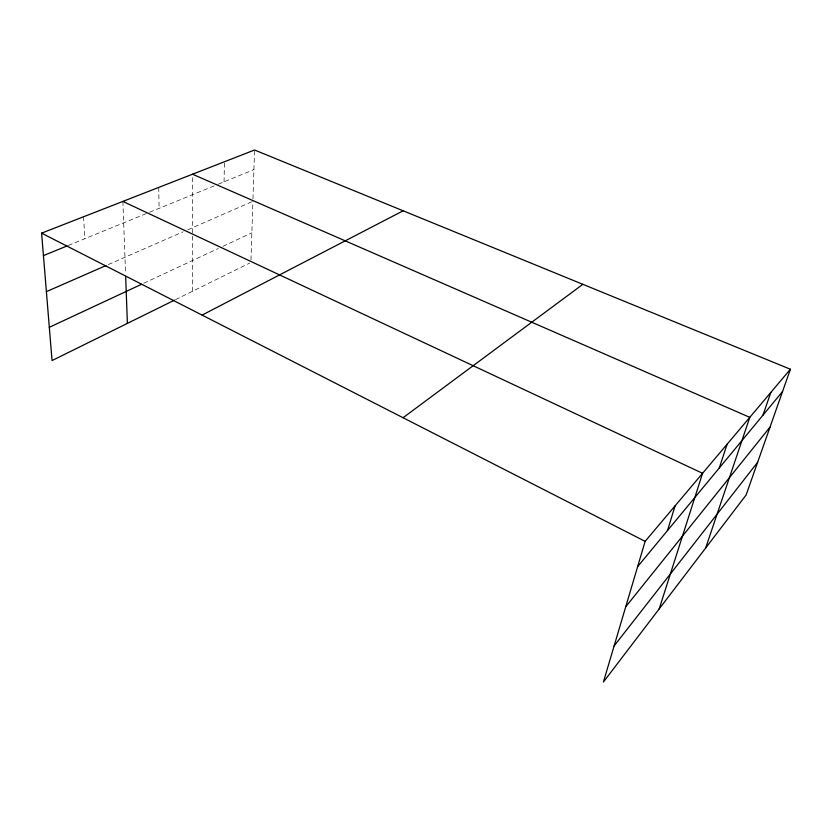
<?xml version="1.0" encoding="UTF-8"?>
<svg xmlns="http://www.w3.org/2000/svg" width="832" height="832" viewBox="0 0 832 832"><rect width="100%" height="100%" fill="white"/><g stroke="black" fill="none" stroke-linecap="round" stroke-linejoin="round"><path stroke-width="0.62" stroke-dasharray="4.16 3.12" d="M192.494 291.262L192.504 234.021M192.504 232.762L192.514 174.221M224.068 181.823L224.411 161.772M250.983 259.875L252.897 201.292M252.97 198.765L254.561 149.999M175.542 299.634L249.766 263.006M143.842 283.213L218.286 248.498M222.976 246.314L251.867 232.835M108.306 264.555L183.134 231.816M187.824 229.767L251.722 201.812M68.286 245.461L148.47 212.701M149.656 212.222L217.058 184.683M218.223 184.205L253.926 169.624M83.564 216.767L84.843 238.69M122.876 201.417L125.559 273.718M158.735 187.418L159.099 208.364"/><path stroke-width="1.25" d="M790.4 369.231L645.133 541.351L603.418 682.001L746.127 494.978L790.4 369.231L254.561 149.999L41.6 233.147L52.042 360.558L174.408 300.186M667.451 530.608L675.106 505.835M659.173 608.941L702.572 473.304L122.876 201.417M719.285 467.958L727.106 444.226M705.661 548.007L749.788 417.352L192.514 174.221M762.986 415.147L770.827 392.413M614.11 645.944L757.65 462.27M625.726 606.788L770.026 427.107M637.634 566.654L782.569 391.487M403.052 417.726L582.868 284.315M202.082 315.099L403.166 210.798M49.317 327.298L141.492 284.315M46.394 291.637L105.924 265.595M43.441 255.611L67.101 245.939M41.6 233.147L645.133 541.351M125.653 276.255L127.39 323.388"/></g></svg>
